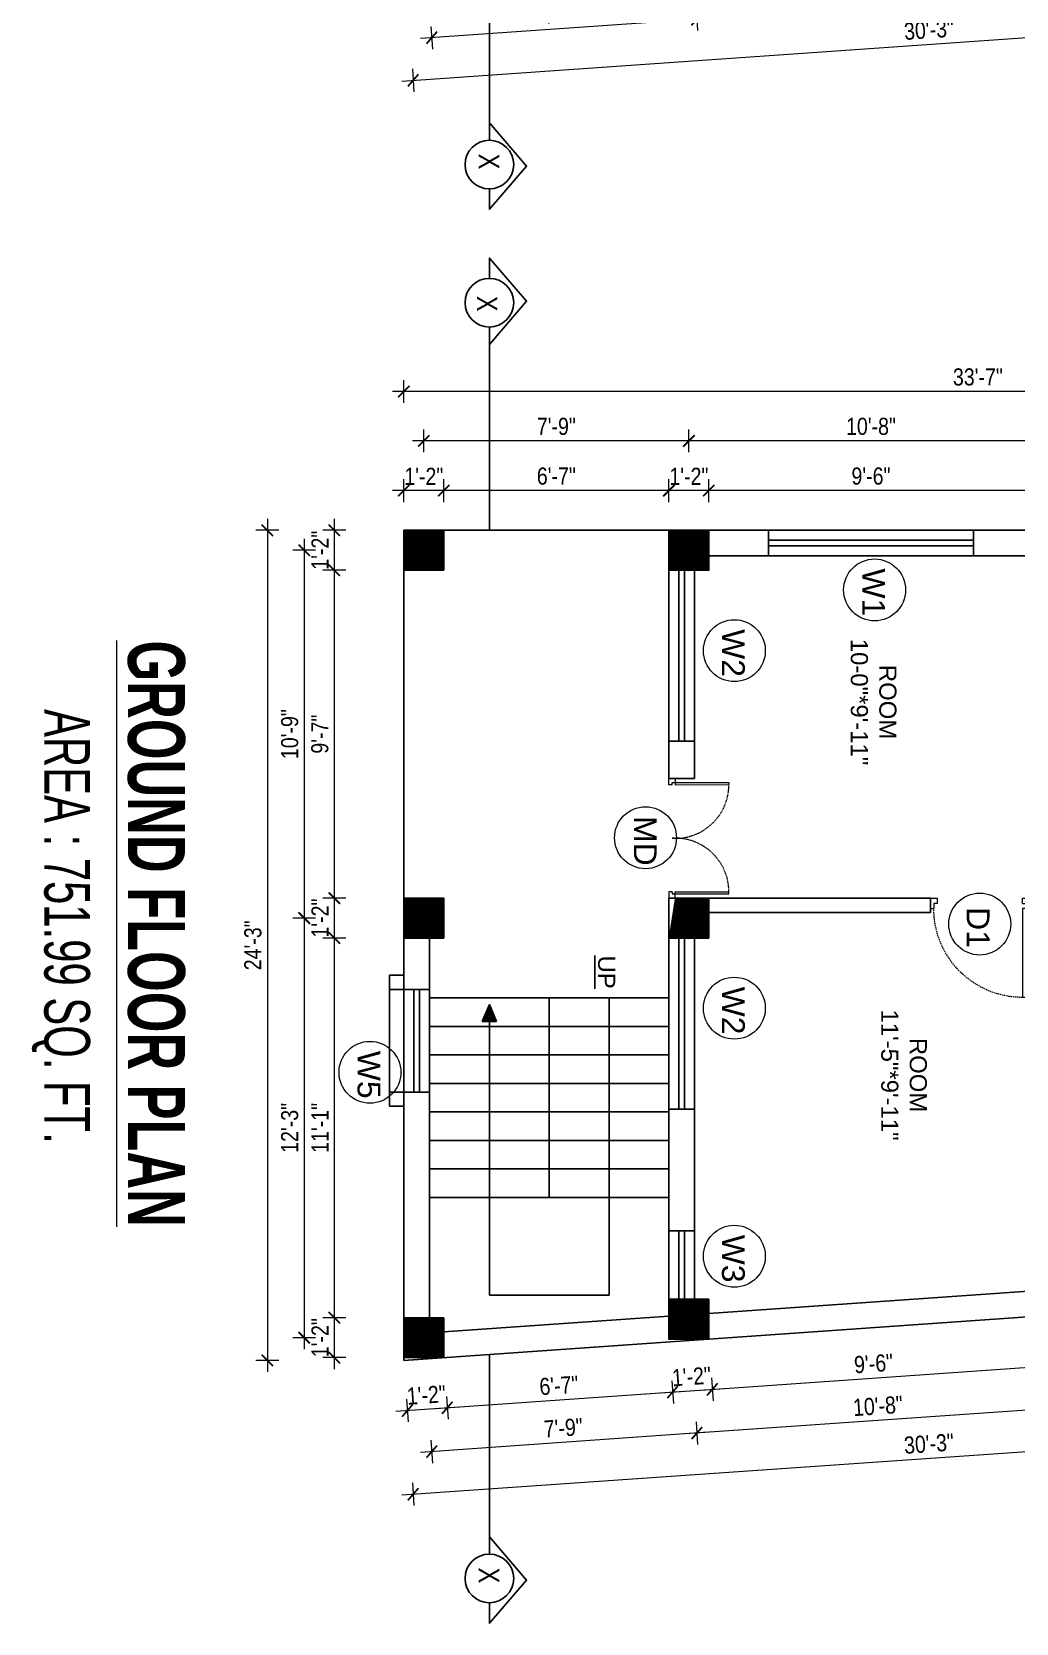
# Model space of a CAD drawing. Header units: inches. Extents: x -5096374 to -5070857, y -3259973 to -3243900.
# Drawn here: x -5080531 to -5080186, y -3258911 to -3258353 of the extents above; entities that cross this region are included whole.
import ezdxf

# ---------------------------------------------------------------- set-up
doc = ezdxf.new("R2010")
doc.units = ezdxf.units.IN
doc.header["$LTSCALE"] = 2
doc.header["$MEASUREMENT"] = 0
doc.header["$PDMODE"] = 34
doc.linetypes.add('HIDDEN', pattern=[0.375, 0.25, -0.125])
doc.layers.get('0').update_dxf_attribs({"linetype": 'CONTINUOUS'})
doc.layers.get('DEFPOINTS').update_dxf_attribs({"color": 141, "linetype": 'CONTINUOUS'})
doc.layers.add('A-Hatch', color=7, linetype='CONTINUOUS')
for name, color, linetype, lineweight in [('Annotate-Lite.w', 177, 'CONTINUOUS', 9), ('DIM 1-100', 4, 'CONTINUOUS', 13), ('Door-Window.w', 4, 'CONTINUOUS', 15), ('TEXT', 181, 'CONTINUOUS', 25), ('Text-100.w', 254, 'CONTINUOUS', 9)]:
    doc.layers.add(name, color=color, linetype=linetype, lineweight=lineweight)
doc.styles.add('ARAIL', font='ARIALN.TTF')
doc.styles.add('Arial', font='arial.ttf', dxfattribs={"width": 0.8, "height": 12})
doc.styles.add('arial.', font='arial.ttf')
doc.styles.add('gaurav', font='arial.ttf')
doc.styles.get("Standard").update_dxf_attribs({"font": 'ARIALN.TTF'})
doc.dimstyles.new('1 by 96', dxfattribs={"dimtxt": 6, "dimasz": 4, "dimexe": 4, "dimexo": 4, "dimgap": 2, "dimtad": 1, "dimdec": 0, "dimzin": 0, "dimdsep": 46, "dimlunit": 4, "dimtxsty": 'Standard', "dimblk": 'ARCHTICK', "dimcen": 0, "dimdle": 4, "dimadec": 0, "dimazin": 0, "dimtfac": 1, "dimtdec": 0, "dimtix": 1, "dimtofl": 0, "dimtmove": 1, "dimatfit": 3, "dimldrblk": 'ARCHTICK', "dimfxl": 4, "dimfxlon": 1, "dimtolj": 1, "dimtzin": 0, "dimlwd": -1, "dimlwe": -1, "dimarcsym": 0})
pattern_1 = [(315, (-1821592.40133, -8349960.53622), (0.0883883476483, 0.0883883476483), [])]

# ---------------------------------------------------------------- blocks, each defined once
blk = doc.blocks.new('FDFDRE')
at = {"ltscale": 3}
for p, q in [((165701.11, -58637.82), (165701.1, -58641.5)), ((165704.78, -58637.83), (165701.11, -58637.82)), ((165704.78, -58639.66), (165703.55, -58639.66)), ((165703.55, -58639.66), (165703.55, -58641.5)), ((165704.78, -58639.66), (165704.78, -58637.83)), ((165766.98, -58637.83), (165770.65, -58637.82)), ((165766.98, -58639.66), (165766.98, -58637.83)), ((165766.98, -58639.66), (165768.2, -58639.66)), ((165768.2, -58639.66), (165768.2, -58641.5)), ((165770.65, -58637.82), (165770.65, -58641.5)), ((165701.1, -58641.5), (165703.55, -58641.5)), ((165703.55, -58641.5), (165703.53, -58672.63)), ((165703.55, -58641.5), (165704.78, -58641.5)), ((165704.78, -58641.5), (165704.76, -58672.65)), ((165766.98, -58641.5), (165767, -58672.65)), ((165768.2, -58641.5), (165766.98, -58641.5)), ((165770.65, -58641.5), (165768.2, -58641.5)), ((165768.2, -58641.5), (165768.22, -58672.63)), ((165703.53, -58672.63), (165704.76, -58672.65)), ((165768.22, -58672.63), (165767, -58672.65))]:
    blk.add_line(p, q, dxfattribs=at)
at = {"layer": 'Door-Window.w', "color": 9, "linetype": 'HIDDEN', "lineweight": 18}
for centre, start, end in [((165704.78, -58641.5), 269.96183, 3.38353), ((165766.98, -58641.5), 176.61647, 270.03817)]:
    blk.add_arc(centre, 31.16, start, end, dxfattribs=at)
blk = doc.blocks.new('3-0')
at = {"ltscale": 3}
for p, q in [((11063.05, 10097.68), (11065.97, 10099.9)), ((11063.05, 10097.68), (11064.53, 10095.73)), ((11065.25, 10097.81), (11066.71, 10098.92)), ((11065.99, 10096.84), (11065.25, 10097.81)), ((11065.97, 10099.9), (11066.71, 10098.92)), ((11065.99, 10096.84), (11064.53, 10095.73)), ((11085.5, 10074.13), (11110.32, 10092.96)), ((11086.24, 10073.15), (11111.05, 10091.97)), ((11111.05, 10091.97), (11110.32, 10092.96)), ((11084.04, 10073.02), (11082.57, 10071.91)), ((11082.57, 10071.91), (11084.79, 10068.98)), ((11084.04, 10073.02), (11084.78, 10072.04)), ((11084.78, 10072.04), (11086.24, 10073.15)), ((11084.79, 10068.98), (11087.72, 10071.2)), ((11086.24, 10073.15), (11085.5, 10074.13)), ((11087.72, 10071.2), (11086.24, 10073.15))]:
    blk.add_line(p, q, dxfattribs=at)
at = {"layer": 'Door-Window.w', "color": 9, "linetype": 'HIDDEN', "lineweight": 18}
blk.add_arc((11085.5, 10074.13), 31.16, 37.1906, 127.1465, dxfattribs=at)
blk = doc.blocks.new('_ArchTick')
at = {"color": 0, "linetype": 'ByBlock', "const_width": 0.15}
blk.add_lwpolyline([(-0.5, -0.5), (0.5, 0.5)], dxfattribs=at)
blk = doc.blocks.new('*D764')
at = {"layer": 'DEFPOINTS', "color": 0, "ltscale": 0.5, "transparency": 16777216}
for p in [(-5080293.63, -3258513.91), (-5080293.63, -3258527.82), (-5080179.87, -3258527.82)]:
    blk.add_point(p, dxfattribs=at)
at = {"layer": 'DIM 1-100', "color": 0, "ltscale": 0.5, "transparency": 16777216}
for p, q in [((-5080293.63, -3258517.91), (-5080293.63, -3258509.91)), ((-5080179.87, -3258517.91), (-5080179.87, -3258509.91)), ((-5080175.87, -3258513.91), (-5080297.63, -3258513.91))]:
    blk.add_line(p, q, dxfattribs=at)
at = {"layer": 'DIM 1-100', "color": 0, "ltscale": 0.5, "transparency": 16777216, "xscale": 4, "yscale": 4, "zscale": 4, "rotation": 180}
blk.add_blockref('_ArchTick', (-5080293.63, -3258513.91), dxfattribs=at)
at = {"layer": 'DIM 1-100', "color": 0, "ltscale": 0.5, "transparency": 16777216, "xscale": 4, "yscale": 4, "zscale": 4}
blk.add_blockref('_ArchTick', (-5080179.87, -3258513.91), dxfattribs=at)
at = {"layer": 'DIM 1-100', "color": 0, "ltscale": 0.5, "transparency": 16777216, "insert": (-5080236.75, -3258508.85), "char_height": 6, "attachment_point": 5}
blk.add_mtext('\\A1;9\'-6"', dxfattribs=at)
blk = doc.blocks.new('*D765')
at = {"layer": 'DEFPOINTS', "color": 0, "ltscale": 0.5, "transparency": 16777216}
for p in [(-5080307.63, -3258513.91), (-5080307.63, -3258527.82), (-5080293.63, -3258527.82)]:
    blk.add_point(p, dxfattribs=at)
at = {"layer": 'DIM 1-100', "color": 0, "ltscale": 0.5, "transparency": 16777216}
for p, q in [((-5080307.63, -3258517.91), (-5080307.63, -3258509.91)), ((-5080293.63, -3258517.91), (-5080293.63, -3258509.91)), ((-5080289.63, -3258513.91), (-5080311.63, -3258513.91))]:
    blk.add_line(p, q, dxfattribs=at)
at = {"layer": 'DIM 1-100', "color": 0, "ltscale": 0.5, "transparency": 16777216, "xscale": 4, "yscale": 4, "zscale": 4, "rotation": 180}
blk.add_blockref('_ArchTick', (-5080307.63, -3258513.91), dxfattribs=at)
at = {"layer": 'DIM 1-100', "color": 0, "ltscale": 0.5, "transparency": 16777216, "xscale": 4, "yscale": 4, "zscale": 4}
blk.add_blockref('_ArchTick', (-5080293.63, -3258513.91), dxfattribs=at)
at = {"layer": 'DIM 1-100', "color": 0, "ltscale": 0.5, "transparency": 16777216, "insert": (-5080300.63, -3258508.9), "char_height": 6, "attachment_point": 5}
blk.add_mtext('\\A1;1\'-2"', dxfattribs=at)
blk = doc.blocks.new('*D766')
at = {"layer": 'DEFPOINTS', "color": 0, "ltscale": 0.5, "transparency": 16777216}
for p in [(-5080386.63, -3258513.91), (-5080386.63, -3258527.82), (-5080307.63, -3258527.82)]:
    blk.add_point(p, dxfattribs=at)
at = {"layer": 'DIM 1-100', "color": 0, "ltscale": 0.5, "transparency": 16777216}
for p, q in [((-5080386.63, -3258517.91), (-5080386.63, -3258509.91)), ((-5080307.63, -3258517.91), (-5080307.63, -3258509.91)), ((-5080303.63, -3258513.91), (-5080390.63, -3258513.91))]:
    blk.add_line(p, q, dxfattribs=at)
at = {"layer": 'DIM 1-100', "color": 0, "ltscale": 0.5, "transparency": 16777216, "xscale": 4, "yscale": 4, "zscale": 4, "rotation": 180}
blk.add_blockref('_ArchTick', (-5080386.63, -3258513.91), dxfattribs=at)
at = {"layer": 'DIM 1-100', "color": 0, "ltscale": 0.5, "transparency": 16777216, "xscale": 4, "yscale": 4, "zscale": 4}
blk.add_blockref('_ArchTick', (-5080307.63, -3258513.91), dxfattribs=at)
at = {"layer": 'DIM 1-100', "color": 0, "ltscale": 0.5, "transparency": 16777216, "insert": (-5080347.13, -3258508.85), "char_height": 6, "attachment_point": 5}
blk.add_mtext('\\A1;6\'-7"', dxfattribs=at)
blk = doc.blocks.new('*D767')
at = {"layer": 'DEFPOINTS', "color": 0, "ltscale": 0.5, "transparency": 16777216}
for p in [(-5080400.63, -3258513.91), (-5080400.63, -3258527.82), (-5080386.63, -3258527.82)]:
    blk.add_point(p, dxfattribs=at)
at = {"layer": 'DIM 1-100', "color": 0, "ltscale": 0.5, "transparency": 16777216}
for p, q in [((-5080400.63, -3258517.91), (-5080400.63, -3258509.91)), ((-5080386.63, -3258517.91), (-5080386.63, -3258509.91)), ((-5080382.63, -3258513.91), (-5080404.63, -3258513.91))]:
    blk.add_line(p, q, dxfattribs=at)
at = {"layer": 'DIM 1-100', "color": 0, "ltscale": 0.5, "transparency": 16777216, "xscale": 4, "yscale": 4, "zscale": 4, "rotation": 180}
blk.add_blockref('_ArchTick', (-5080400.63, -3258513.91), dxfattribs=at)
at = {"layer": 'DIM 1-100', "color": 0, "ltscale": 0.5, "transparency": 16777216, "xscale": 4, "yscale": 4, "zscale": 4}
blk.add_blockref('_ArchTick', (-5080386.63, -3258513.91), dxfattribs=at)
at = {"layer": 'DIM 1-100', "color": 0, "ltscale": 0.5, "transparency": 16777216, "insert": (-5080393.63, -3258508.9), "char_height": 6, "attachment_point": 5}
blk.add_mtext('\\A1;1\'-2"', dxfattribs=at)
blk = doc.blocks.new('*D769')
at = {"layer": 'DEFPOINTS', "color": 0, "ltscale": 0.5, "transparency": 16777216}
for p in [(-5080300.63, -3258496.49), (-5080300.63, -3258534.82), (-5080172.87, -3258534.82)]:
    blk.add_point(p, dxfattribs=at)
at = {"layer": 'DIM 1-100', "color": 0, "ltscale": 0.5, "transparency": 16777216}
for p, q in [((-5080300.63, -3258500.49), (-5080300.63, -3258492.49)), ((-5080172.87, -3258500.49), (-5080172.87, -3258492.49)), ((-5080168.87, -3258496.49), (-5080304.63, -3258496.49))]:
    blk.add_line(p, q, dxfattribs=at)
at = {"layer": 'DIM 1-100', "color": 0, "ltscale": 0.5, "transparency": 16777216, "xscale": 4, "yscale": 4, "zscale": 4, "rotation": 180}
blk.add_blockref('_ArchTick', (-5080300.63, -3258496.49), dxfattribs=at)
at = {"layer": 'DIM 1-100', "color": 0, "ltscale": 0.5, "transparency": 16777216, "xscale": 4, "yscale": 4, "zscale": 4}
blk.add_blockref('_ArchTick', (-5080172.87, -3258496.49), dxfattribs=at)
at = {"layer": 'DIM 1-100', "color": 0, "ltscale": 0.5, "transparency": 16777216, "insert": (-5080236.75, -3258491.42), "char_height": 6, "attachment_point": 5}
blk.add_mtext('\\A1;10\'-8"', dxfattribs=at)
blk = doc.blocks.new('*D770')
at = {"layer": 'DEFPOINTS', "color": 0, "ltscale": 0.5, "transparency": 16777216}
for p in [(-5080393.63, -3258496.49), (-5080393.63, -3258534.82), (-5080300.63, -3258534.82)]:
    blk.add_point(p, dxfattribs=at)
at = {"layer": 'DIM 1-100', "color": 0, "ltscale": 0.5, "transparency": 16777216}
for p, q in [((-5080393.63, -3258500.49), (-5080393.63, -3258492.49)), ((-5080300.63, -3258500.49), (-5080300.63, -3258492.49)), ((-5080296.63, -3258496.49), (-5080397.63, -3258496.49))]:
    blk.add_line(p, q, dxfattribs=at)
at = {"layer": 'DIM 1-100', "color": 0, "ltscale": 0.5, "transparency": 16777216, "xscale": 4, "yscale": 4, "zscale": 4, "rotation": 180}
blk.add_blockref('_ArchTick', (-5080393.63, -3258496.49), dxfattribs=at)
at = {"layer": 'DIM 1-100', "color": 0, "ltscale": 0.5, "transparency": 16777216, "xscale": 4, "yscale": 4, "zscale": 4}
blk.add_blockref('_ArchTick', (-5080300.63, -3258496.49), dxfattribs=at)
at = {"layer": 'DIM 1-100', "color": 0, "ltscale": 0.5, "transparency": 16777216, "insert": (-5080347.13, -3258491.42), "char_height": 6, "attachment_point": 5}
blk.add_mtext('\\A1;7\'-9"', dxfattribs=at)
blk = doc.blocks.new('*D771')
at = {"layer": 'DEFPOINTS', "color": 0, "ltscale": 0.5, "transparency": 16777216}
for p in [(-5080400.63, -3258479.15), (-5080400.63, -3258527.82), (-5079997.87, -3258527.82)]:
    blk.add_point(p, dxfattribs=at)
at = {"layer": 'DIM 1-100', "color": 0, "ltscale": 0.5, "transparency": 16777216}
for p, q in [((-5080400.63, -3258483.15), (-5080400.63, -3258475.15)), ((-5079997.87, -3258483.15), (-5079997.87, -3258475.15)), ((-5079993.87, -3258479.15), (-5080404.63, -3258479.15))]:
    blk.add_line(p, q, dxfattribs=at)
at = {"layer": 'DIM 1-100', "color": 0, "ltscale": 0.5, "transparency": 16777216, "xscale": 4, "yscale": 4, "zscale": 4, "rotation": 180}
blk.add_blockref('_ArchTick', (-5080400.63, -3258479.15), dxfattribs=at)
at = {"layer": 'DIM 1-100', "color": 0, "ltscale": 0.5, "transparency": 16777216, "xscale": 4, "yscale": 4, "zscale": 4}
blk.add_blockref('_ArchTick', (-5079997.87, -3258479.15), dxfattribs=at)
at = {"layer": 'DIM 1-100', "color": 0, "ltscale": 0.5, "transparency": 16777216, "insert": (-5080199.25, -3258474.09), "char_height": 6, "attachment_point": 5}
blk.add_mtext('\\A1;33\'-7"', dxfattribs=at)
blk = doc.blocks.new('*D776')
at = {"layer": 'DEFPOINTS', "color": 0, "ltscale": 0.5, "transparency": 16777216}
for p in [(-5080400.63, -3258527.82), (-5080425.03, -3258541.82), (-5080400.63, -3258541.82)]:
    blk.add_point(p, dxfattribs=at)
at = {"layer": 'DIM 1-100', "color": 0, "ltscale": 0.5, "transparency": 16777216}
for p, q in [((-5080421.03, -3258527.82), (-5080429.03, -3258527.82)), ((-5080425.03, -3258523.82), (-5080425.03, -3258545.82)), ((-5080421.03, -3258541.82), (-5080429.03, -3258541.82))]:
    blk.add_line(p, q, dxfattribs=at)
at = {"layer": 'DIM 1-100', "color": 0, "ltscale": 0.5, "transparency": 16777216, "xscale": 4, "yscale": 4, "zscale": 4}
for p, rotation in [((-5080425.03, -3258527.82), 90), ((-5080425.03, -3258541.82), 270)]:
    blk.add_blockref('_ArchTick', p, dxfattribs=dict(at, rotation=rotation))
at = {"layer": 'DIM 1-100', "color": 0, "ltscale": 0.5, "transparency": 16777216, "insert": (-5080430.04, -3258534.82), "char_height": 6, "attachment_point": 5, "rotation": 90}
blk.add_mtext('\\A1;1\'-2"', dxfattribs=at)
blk = doc.blocks.new('*D777')
at = {"layer": 'DEFPOINTS', "color": 0, "ltscale": 0.5, "transparency": 16777216}
for p in [(-5080400.63, -3258541.82), (-5080425.03, -3258656.82), (-5080400.63, -3258656.82)]:
    blk.add_point(p, dxfattribs=at)
at = {"layer": 'DIM 1-100', "color": 0, "ltscale": 0.5, "transparency": 16777216}
for p, q in [((-5080425.03, -3258537.82), (-5080425.03, -3258660.82)), ((-5080421.03, -3258541.82), (-5080429.03, -3258541.82)), ((-5080421.03, -3258656.82), (-5080429.03, -3258656.82))]:
    blk.add_line(p, q, dxfattribs=at)
at = {"layer": 'DIM 1-100', "color": 0, "ltscale": 0.5, "transparency": 16777216, "xscale": 4, "yscale": 4, "zscale": 4}
for p, rotation in [((-5080425.03, -3258541.82), 90), ((-5080425.03, -3258656.82), 270)]:
    blk.add_blockref('_ArchTick', p, dxfattribs=dict(at, rotation=rotation))
at = {"layer": 'DIM 1-100', "color": 0, "ltscale": 0.5, "transparency": 16777216, "insert": (-5080430.09, -3258599.32), "char_height": 6, "attachment_point": 5, "rotation": 90}
blk.add_mtext('\\A1;9\'-7"', dxfattribs=at)
blk = doc.blocks.new('*D778')
at = {"layer": 'DEFPOINTS', "color": 0, "ltscale": 0.5, "transparency": 16777216}
for p in [(-5080400.63, -3258656.82), (-5080425.03, -3258670.82), (-5080400.63, -3258670.82)]:
    blk.add_point(p, dxfattribs=at)
at = {"layer": 'DIM 1-100', "color": 0, "ltscale": 0.5, "transparency": 16777216}
for p, q in [((-5080425.03, -3258652.82), (-5080425.03, -3258674.82)), ((-5080421.03, -3258656.82), (-5080429.03, -3258656.82)), ((-5080421.03, -3258670.82), (-5080429.03, -3258670.82))]:
    blk.add_line(p, q, dxfattribs=at)
at = {"layer": 'DIM 1-100', "color": 0, "ltscale": 0.5, "transparency": 16777216, "xscale": 4, "yscale": 4, "zscale": 4}
for p, rotation in [((-5080425.03, -3258656.82), 90), ((-5080425.03, -3258670.82), 270)]:
    blk.add_blockref('_ArchTick', p, dxfattribs=dict(at, rotation=rotation))
at = {"layer": 'DIM 1-100', "color": 0, "ltscale": 0.5, "transparency": 16777216, "insert": (-5080430.04, -3258663.82), "char_height": 6, "attachment_point": 5, "rotation": 90}
blk.add_mtext('\\A1;1\'-2"', dxfattribs=at)
blk = doc.blocks.new('*D779')
at = {"layer": 'DEFPOINTS', "color": 0, "ltscale": 0.5, "transparency": 16777216}
for p in [(-5080400.63, -3258670.82), (-5080425.03, -3258803.97), (-5080400.63, -3258803.97)]:
    blk.add_point(p, dxfattribs=at)
at = {"layer": 'DIM 1-100', "color": 0, "ltscale": 0.5, "transparency": 16777216}
for p, q in [((-5080425.03, -3258666.82), (-5080425.03, -3258807.97)), ((-5080421.03, -3258670.82), (-5080429.03, -3258670.82)), ((-5080421.03, -3258803.97), (-5080429.03, -3258803.97))]:
    blk.add_line(p, q, dxfattribs=at)
at = {"layer": 'DIM 1-100', "color": 0, "ltscale": 0.5, "transparency": 16777216, "xscale": 4, "yscale": 4, "zscale": 4}
for p, rotation in [((-5080425.03, -3258670.82), 90), ((-5080425.03, -3258803.97), 270)]:
    blk.add_blockref('_ArchTick', p, dxfattribs=dict(at, rotation=rotation))
at = {"layer": 'DIM 1-100', "color": 0, "ltscale": 0.5, "transparency": 16777216, "insert": (-5080430.04, -3258737.4), "char_height": 6, "attachment_point": 5, "rotation": 90}
blk.add_mtext('\\A1;11\'-1"', dxfattribs=at)
blk = doc.blocks.new('*D780')
at = {"layer": 'DEFPOINTS', "color": 0, "ltscale": 0.5, "transparency": 16777216}
for p in [(-5080400.63, -3258803.97), (-5080425.03, -3258817.97), (-5080400.63, -3258817.97)]:
    blk.add_point(p, dxfattribs=at)
at = {"layer": 'DIM 1-100', "color": 0, "ltscale": 0.5, "transparency": 16777216}
for p, q in [((-5080425.03, -3258799.97), (-5080425.03, -3258821.97)), ((-5080421.03, -3258803.97), (-5080429.03, -3258803.97)), ((-5080421.03, -3258817.97), (-5080429.03, -3258817.97))]:
    blk.add_line(p, q, dxfattribs=at)
at = {"layer": 'DIM 1-100', "color": 0, "ltscale": 0.5, "transparency": 16777216, "xscale": 4, "yscale": 4, "zscale": 4}
for p, rotation in [((-5080425.03, -3258803.97), 90), ((-5080425.03, -3258817.97), 270)]:
    blk.add_blockref('_ArchTick', p, dxfattribs=dict(at, rotation=rotation))
at = {"layer": 'DIM 1-100', "color": 0, "ltscale": 0.5, "transparency": 16777216, "insert": (-5080430.04, -3258810.97), "char_height": 6, "attachment_point": 5, "rotation": 90}
blk.add_mtext('\\A1;1\'-2"', dxfattribs=at)
blk = doc.blocks.new('*D781')
at = {"layer": 'DEFPOINTS', "color": 0, "ltscale": 0.5, "transparency": 16777216}
for p in [(-5080393.63, -3258534.82), (-5080435.59, -3258663.82), (-5080393.63, -3258663.82)]:
    blk.add_point(p, dxfattribs=at)
at = {"layer": 'DIM 1-100', "color": 0, "ltscale": 0.5, "transparency": 16777216}
for p, q in [((-5080435.59, -3258530.82), (-5080435.59, -3258667.82)), ((-5080431.59, -3258534.82), (-5080439.59, -3258534.82)), ((-5080431.59, -3258663.82), (-5080439.59, -3258663.82))]:
    blk.add_line(p, q, dxfattribs=at)
at = {"layer": 'DIM 1-100', "color": 0, "ltscale": 0.5, "transparency": 16777216, "xscale": 4, "yscale": 4, "zscale": 4}
for p, rotation in [((-5080435.59, -3258534.82), 90), ((-5080435.59, -3258663.82), 270)]:
    blk.add_blockref('_ArchTick', p, dxfattribs=dict(at, rotation=rotation))
at = {"layer": 'DIM 1-100', "color": 0, "ltscale": 0.5, "transparency": 16777216, "insert": (-5080440.66, -3258599.32), "char_height": 6, "attachment_point": 5, "rotation": 90}
blk.add_mtext('\\A1;10\'-9"', dxfattribs=at)
blk = doc.blocks.new('*D782')
at = {"layer": 'DEFPOINTS', "color": 0, "ltscale": 0.5, "transparency": 16777216}
for p in [(-5080393.63, -3258663.82), (-5080435.59, -3258810.97), (-5080393.63, -3258810.97)]:
    blk.add_point(p, dxfattribs=at)
at = {"layer": 'DIM 1-100', "color": 0, "ltscale": 0.5, "transparency": 16777216}
for p, q in [((-5080435.59, -3258659.82), (-5080435.59, -3258814.97)), ((-5080431.59, -3258663.82), (-5080439.59, -3258663.82)), ((-5080431.59, -3258810.97), (-5080439.59, -3258810.97))]:
    blk.add_line(p, q, dxfattribs=at)
at = {"layer": 'DIM 1-100', "color": 0, "ltscale": 0.5, "transparency": 16777216, "xscale": 4, "yscale": 4, "zscale": 4}
for p, rotation in [((-5080435.59, -3258663.82), 90), ((-5080435.59, -3258810.97), 270)]:
    blk.add_blockref('_ArchTick', p, dxfattribs=dict(at, rotation=rotation))
at = {"layer": 'DIM 1-100', "color": 0, "ltscale": 0.5, "transparency": 16777216, "insert": (-5080440.66, -3258737.4), "char_height": 6, "attachment_point": 5, "rotation": 90}
blk.add_mtext('\\A1;12\'-3"', dxfattribs=at)
blk = doc.blocks.new('*D783')
at = {"layer": 'DEFPOINTS', "color": 0, "ltscale": 0.5, "transparency": 16777216}
for p in [(-5080400.63, -3258527.82), (-5080448.51, -3258818.94), (-5080400.63, -3258818.94)]:
    blk.add_point(p, dxfattribs=at)
at = {"layer": 'DIM 1-100', "color": 0, "ltscale": 0.5, "transparency": 16777216}
for p, q in [((-5080444.51, -3258527.82), (-5080452.51, -3258527.82)), ((-5080448.51, -3258523.82), (-5080448.51, -3258822.94)), ((-5080444.51, -3258818.94), (-5080452.51, -3258818.94))]:
    blk.add_line(p, q, dxfattribs=at)
at = {"layer": 'DIM 1-100', "color": 0, "ltscale": 0.5, "transparency": 16777216, "xscale": 4, "yscale": 4, "zscale": 4}
for p, rotation in [((-5080448.51, -3258527.82), 90), ((-5080448.51, -3258818.94), 270)]:
    blk.add_blockref('_ArchTick', p, dxfattribs=dict(at, rotation=rotation))
at = {"layer": 'DIM 1-100', "color": 0, "ltscale": 0.5, "transparency": 16777216, "insert": (-5080453.58, -3258673.38), "char_height": 6, "attachment_point": 5, "rotation": 90}
blk.add_mtext('\\A1;24\'-3"', dxfattribs=at)
blk = doc.blocks.new('*D784')
at = {"layer": 'DEFPOINTS', "color": 0, "ltscale": 0.5, "transparency": 16777216}
for p in [(-5080386.63, -3258817.97), (-5080400.63, -3258818.94), (-5080399.4, -3258836.55)]:
    blk.add_point(p, dxfattribs=at)
at = {"layer": 'DIM 1-100', "color": 0, "ltscale": 0.5, "transparency": 16777216}
for p, q in [((-5080399.68, -3258832.56), (-5080399.13, -3258840.54)), ((-5080385.68, -3258831.58), (-5080385.13, -3258839.56)), ((-5080381.41, -3258835.29), (-5080403.39, -3258836.83))]:
    blk.add_line(p, q, dxfattribs=at)
at = {"layer": 'DIM 1-100', "color": 0, "ltscale": 0.5, "transparency": 16777216, "xscale": 4, "yscale": 4, "zscale": 4}
for p, rotation in [((-5080399.4, -3258836.55), 183.9881061164926), ((-5080385.4, -3258835.57), 3.98810611649254)]:
    blk.add_blockref('_ArchTick', p, dxfattribs=dict(at, rotation=rotation))
at = {"layer": 'DIM 1-100', "color": 0, "ltscale": 0.5, "transparency": 16777216, "insert": (-5080392.75, -3258831.06), "char_height": 6, "attachment_point": 5, "rotation": 3.9881}
blk.add_mtext('\\A1;1\'-2"', dxfattribs=at)
blk = doc.blocks.new('*D785')
at = {"layer": 'DEFPOINTS', "color": 0, "ltscale": 0.5, "transparency": 16777216}
for p in [(-5080307.63, -3258811.83), (-5080386.63, -3258817.97), (-5080306.36, -3258830.06)]:
    blk.add_point(p, dxfattribs=at)
at = {"layer": 'DIM 1-100', "color": 0, "ltscale": 0.5, "transparency": 16777216}
for p, q in [((-5080306.64, -3258826.07), (-5080306.08, -3258834.05)), ((-5080389.39, -3258835.85), (-5080302.37, -3258829.78)), ((-5080385.68, -3258831.58), (-5080385.13, -3258839.56))]:
    blk.add_line(p, q, dxfattribs=at)
at = {"layer": 'DIM 1-100', "color": 0, "ltscale": 0.5, "transparency": 16777216, "xscale": 4, "yscale": 4, "zscale": 4}
for p, rotation in [((-5080306.36, -3258830.06), 3.98810609500711), ((-5080385.4, -3258835.57), 183.9881060950071)]:
    blk.add_blockref('_ArchTick', p, dxfattribs=dict(at, rotation=rotation))
at = {"layer": 'DIM 1-100', "color": 0, "ltscale": 0.5, "transparency": 16777216, "insert": (-5080346.23, -3258827.76), "char_height": 6, "attachment_point": 5, "rotation": 3.9881}
blk.add_mtext('\\A1;6\'-7"', dxfattribs=at)
blk = doc.blocks.new('*D786')
at = {"layer": 'DEFPOINTS', "color": 0, "ltscale": 0.5, "transparency": 16777216}
for p in [(-5080307.63, -3258811.83), (-5080293.63, -3258811.48), (-5080292.4, -3258829.09)]:
    blk.add_point(p, dxfattribs=at)
at = {"layer": 'DIM 1-100', "color": 0, "ltscale": 0.5, "transparency": 16777216}
for p, q in [((-5080310.35, -3258830.34), (-5080288.41, -3258828.81)), ((-5080306.64, -3258826.07), (-5080306.08, -3258834.05)), ((-5080292.68, -3258825.1), (-5080292.13, -3258833.08))]:
    blk.add_line(p, q, dxfattribs=at)
at = {"layer": 'DIM 1-100', "color": 0, "ltscale": 0.5, "transparency": 16777216, "xscale": 4, "yscale": 4, "zscale": 4}
for p, rotation in [((-5080306.36, -3258830.06), 183.9881060950071), ((-5080292.4, -3258829.09), 3.98810609500711)]:
    blk.add_blockref('_ArchTick', p, dxfattribs=dict(at, rotation=rotation))
at = {"layer": 'DIM 1-100', "color": 0, "ltscale": 0.5, "transparency": 16777216, "insert": (-5080299.73, -3258824.57), "char_height": 6, "attachment_point": 5, "rotation": 3.9881}
blk.add_mtext('\\A1;1\'-2"', dxfattribs=at)
blk = doc.blocks.new('*D787')
at = {"layer": 'DEFPOINTS', "color": 0, "ltscale": 0.5, "transparency": 16777216}
for p in [(-5080179.87, -3258802.58), (-5080293.63, -3258811.48), (-5080178.58, -3258821.15)]:
    blk.add_point(p, dxfattribs=at)
at = {"layer": 'DIM 1-100', "color": 0, "ltscale": 0.5, "transparency": 16777216}
for p, q in [((-5080178.86, -3258817.16), (-5080178.3, -3258825.14)), ((-5080296.39, -3258829.37), (-5080174.59, -3258820.87)), ((-5080292.68, -3258825.1), (-5080292.13, -3258833.08))]:
    blk.add_line(p, q, dxfattribs=at)
at = {"layer": 'DIM 1-100', "color": 0, "ltscale": 0.5, "transparency": 16777216, "xscale": 4, "yscale": 4, "zscale": 4}
for p, rotation in [((-5080178.58, -3258821.15), 3.98810609500711), ((-5080292.4, -3258829.09), 183.9881060950071)]:
    blk.add_blockref('_ArchTick', p, dxfattribs=dict(at, rotation=rotation))
at = {"layer": 'DIM 1-100', "color": 0, "ltscale": 0.5, "transparency": 16777216, "insert": (-5080235.84, -3258820.07), "char_height": 6, "attachment_point": 5, "rotation": 3.9881}
blk.add_mtext('\\A1;9\'-6"', dxfattribs=at)
blk = doc.blocks.new('*D794')
at = {"layer": 'DEFPOINTS', "color": 0, "ltscale": 0.5, "transparency": 16777216}
for p in [(-5080172.87, -3258795.58), (-5080300.63, -3258804.48), (-5080297.84, -3258844.44)]:
    blk.add_point(p, dxfattribs=at)
at = {"layer": 'DIM 1-100', "color": 0, "ltscale": 0.5, "transparency": 16777216}
for p, q in [((-5080170.36, -3258831.55), (-5080169.81, -3258839.53)), ((-5080166.1, -3258835.26), (-5080301.84, -3258844.72)), ((-5080298.12, -3258840.45), (-5080297.57, -3258848.43))]:
    blk.add_line(p, q, dxfattribs=at)
at = {"layer": 'DIM 1-100', "color": 0, "ltscale": 0.5, "transparency": 16777216, "xscale": 4, "yscale": 4, "zscale": 4}
for p, rotation in [((-5080170.09, -3258835.54), 3.988106095007086), ((-5080297.84, -3258844.44), 183.9881060950071)]:
    blk.add_blockref('_ArchTick', p, dxfattribs=dict(at, rotation=rotation))
at = {"layer": 'DIM 1-100', "color": 0, "ltscale": 0.5, "transparency": 16777216, "insert": (-5080234.32, -3258834.94), "char_height": 6, "attachment_point": 5, "rotation": 3.9881}
blk.add_mtext('\\A1;10\'-8"', dxfattribs=at)
blk = doc.blocks.new('*D795')
at = {"layer": 'DEFPOINTS', "color": 0, "ltscale": 0.5, "transparency": 16777216}
for p in [(-5080300.63, -3258804.48), (-5080393.63, -3258810.97), (-5080390.84, -3258850.93)]:
    blk.add_point(p, dxfattribs=at)
at = {"layer": 'DIM 1-100', "color": 0, "ltscale": 0.5, "transparency": 16777216}
for p, q in [((-5080293.85, -3258844.16), (-5080394.84, -3258851.2)), ((-5080298.12, -3258840.45), (-5080297.57, -3258848.43)), ((-5080391.12, -3258846.94), (-5080390.57, -3258854.92))]:
    blk.add_line(p, q, dxfattribs=at)
at = {"layer": 'DIM 1-100', "color": 0, "ltscale": 0.5, "transparency": 16777216, "xscale": 4, "yscale": 4, "zscale": 4}
for p, rotation in [((-5080297.84, -3258844.44), 3.988106095007086), ((-5080390.84, -3258850.93), 183.9881060950071)]:
    blk.add_blockref('_ArchTick', p, dxfattribs=dict(at, rotation=rotation))
at = {"layer": 'DIM 1-100', "color": 0, "ltscale": 0.5, "transparency": 16777216, "insert": (-5080344.7, -3258842.63), "char_height": 6, "attachment_point": 5, "rotation": 3.9881}
blk.add_mtext('\\A1;7\'-9"', dxfattribs=at)
blk = doc.blocks.new('*D797')
at = {"layer": 'DEFPOINTS', "color": 0, "ltscale": 0.5, "transparency": 16777216}
for p in [(-5080038.03, -3258793.66), (-5080400.63, -3258818.94), (-5080034.76, -3258840.59)]:
    blk.add_point(p, dxfattribs=at)
at = {"layer": 'DIM 1-100', "color": 0, "ltscale": 0.5, "transparency": 16777216}
for p, q in [((-5080401.35, -3258866.14), (-5080030.77, -3258840.31)), ((-5080035.04, -3258836.6), (-5080034.48, -3258844.58)), ((-5080397.64, -3258861.87), (-5080397.08, -3258869.86))]:
    blk.add_line(p, q, dxfattribs=at)
at = {"layer": 'DIM 1-100', "color": 0, "ltscale": 0.5, "transparency": 16777216, "xscale": 4, "yscale": 4, "zscale": 4}
for p, rotation in [((-5080034.76, -3258840.59), 3.988106114262087), ((-5080397.36, -3258865.87), 183.9881061142621)]:
    blk.add_blockref('_ArchTick', p, dxfattribs=dict(at, rotation=rotation))
at = {"layer": 'DIM 1-100', "color": 0, "ltscale": 0.5, "transparency": 16777216, "insert": (-5080216.41, -3258848.17), "char_height": 6, "attachment_point": 5, "rotation": 3.9881}
blk.add_mtext('\\A1;30\'-3"', dxfattribs=at)
blk = doc.blocks.new('*D838')
at = {"layer": 'DEFPOINTS', "color": 0, "ltscale": 0.5, "transparency": 16777216}
for p in [(-5080300.63, -3258308.65), (-5080393.63, -3258315.13), (-5080390.84, -3258355.09)]:
    blk.add_point(p, dxfattribs=at)
at = {"layer": 'DIM 1-100', "color": 0, "ltscale": 0.5, "transparency": 16777216}
for p, q in [((-5080293.85, -3258348.33), (-5080394.84, -3258355.37)), ((-5080298.12, -3258344.62), (-5080297.57, -3258352.6)), ((-5080391.12, -3258351.1), (-5080390.57, -3258359.08))]:
    blk.add_line(p, q, dxfattribs=at)
at = {"layer": 'DIM 1-100', "color": 0, "ltscale": 0.5, "transparency": 16777216, "xscale": 4, "yscale": 4, "zscale": 4}
for p, rotation in [((-5080297.84, -3258348.61), 3.988106095007086), ((-5080390.84, -3258355.09), 183.9881060950071)]:
    blk.add_blockref('_ArchTick', p, dxfattribs=dict(at, rotation=rotation))
at = {"layer": 'DIM 1-100', "color": 0, "ltscale": 0.5, "transparency": 16777216, "insert": (-5080344.7, -3258346.8), "char_height": 6, "attachment_point": 5, "rotation": 3.9881}
blk.add_mtext('\\A1;7\'-9"', dxfattribs=at)
blk = doc.blocks.new('*D840')
at = {"layer": 'DEFPOINTS', "color": 0, "ltscale": 0.5, "transparency": 16777216}
for p in [(-5080038.03, -3258297.83), (-5080400.63, -3258323.11), (-5080034.76, -3258344.75)]:
    blk.add_point(p, dxfattribs=at)
at = {"layer": 'DIM 1-100', "color": 0, "ltscale": 0.5, "transparency": 16777216}
for p, q in [((-5080035.04, -3258340.76), (-5080034.48, -3258348.74)), ((-5080401.35, -3258370.31), (-5080030.77, -3258344.47)), ((-5080397.64, -3258366.04), (-5080397.08, -3258374.02))]:
    blk.add_line(p, q, dxfattribs=at)
at = {"layer": 'DIM 1-100', "color": 0, "ltscale": 0.5, "transparency": 16777216, "xscale": 4, "yscale": 4, "zscale": 4}
for p, rotation in [((-5080034.76, -3258344.75), 3.988106114241667), ((-5080397.36, -3258370.03), 183.9881061142416)]:
    blk.add_blockref('_ArchTick', p, dxfattribs=dict(at, rotation=rotation))
at = {"layer": 'DIM 1-100', "color": 0, "ltscale": 0.5, "transparency": 16777216, "insert": (-5080216.41, -3258352.34), "char_height": 6, "attachment_point": 5, "rotation": 3.9881}
blk.add_mtext('\\A1;30\'-3"', dxfattribs=at)

msp = doc.modelspace()

# ---------------------------------------------------------------- hatches: boundary and pattern name
at = {"layer": 'A-Hatch', "ltscale": 0.5}
h = msp.add_hatch(dxfattribs=at)
h.set_pattern_fill('ANSI31', color=256, angle=-90)
h.set_pattern_definition(pattern_1)
h.paths.add_polyline_path([(-5080386.63, -3258541.82), (-5080386.63, -3258527.82), (-5080400.63, -3258527.82), (-5080400.63, -3258541.82)])
h = msp.add_hatch(dxfattribs=at)
h.set_pattern_fill('ANSI31', color=256, angle=-90)
h.set_pattern_definition(pattern_1)
h.paths.add_polyline_path([(-5080298.63, -3258541.82), (-5080293.63, -3258541.82), (-5080293.63, -3258527.82), (-5080307.63, -3258527.82), (-5080307.63, -3258541.82)])
h = msp.add_hatch(dxfattribs=at)
h.set_pattern_fill('ANSI31', color=256, angle=-90)
h.set_pattern_definition(pattern_1)
h.paths.add_polyline_path([(-5080386.63, -3258670.82), (-5080386.63, -3258656.82), (-5080400.63, -3258656.82), (-5080400.63, -3258670.82)])
h = msp.add_hatch(dxfattribs=at)
h.set_pattern_fill('ANSI31', color=256, angle=-90)
h.set_pattern_definition(pattern_1)
h.paths.add_polyline_path([(-5080293.63, -3258670.82), (-5080293.63, -3258656.82), (-5080305.41, -3258656.82), (-5080305.41, -3258656.82), (-5080307.63, -3258670.82)])
h = msp.add_hatch(dxfattribs=at)
h.set_pattern_fill('ANSI31', color=256, angle=-90)
h.set_pattern_definition(pattern_1)
h.paths.add_polyline_path([(-5080370.63, -3258694.16), (-5080373.14, -3258700.08), (-5080368.12, -3258700.08)])
h = msp.add_hatch(dxfattribs=at)
h.set_pattern_fill('ANSI31', color=256, angle=-90)
h.set_pattern_definition(pattern_1)
h.paths.add_polyline_path([(-5080293.63, -3258811.48), (-5080293.63, -3258797.48), (-5080307.63, -3258797.48), (-5080307.63, -3258811.48)])
h = msp.add_hatch(dxfattribs=at)
h.set_pattern_fill('ANSI31', color=256, angle=-90)
h.set_pattern_definition(pattern_1)
h.paths.add_polyline_path([(-5080386.63, -3258817.97), (-5080386.63, -3258803.97), (-5080400.63, -3258803.97), (-5080400.63, -3258817.97)])

# ---------------------------------------------------------------- linework, layer by layer
at = {"ltscale": 0.5}
for p, q in [((-5080165.87, -3258527.82), (-5080400.63, -3258527.82)), ((-5080400.63, -3258527.82), (-5080400.63, -3258818.94)), ((-5080272.75, -3258536.82), (-5080272.75, -3258527.82)), ((-5080200.75, -3258536.82), (-5080200.75, -3258527.82)), ((-5080272.75, -3258531.32), (-5080200.75, -3258531.32)), ((-5080272.75, -3258533.32), (-5080200.75, -3258533.32)), ((-5080179.87, -3258536.82), (-5080293.63, -3258536.82)), ((-5080307.63, -3258541.82), (-5080307.63, -3258614.82)), ((-5080298.63, -3258541.82), (-5080307.63, -3258541.82)), ((-5080304.13, -3258541.82), (-5080304.13, -3258601.82)), ((-5080302.13, -3258541.82), (-5080302.13, -3258601.82)), ((-5080298.63, -3258541.82), (-5080298.63, -3258614.82)), ((-5080298.63, -3258601.82), (-5080307.63, -3258601.82)), ((-5080298.63, -3258614.82), (-5080307.63, -3258614.82)), ((-5080215.87, -3258656.82), (-5080293.63, -3258656.82)), ((-5080215.87, -3258661.82), (-5080215.87, -3258656.82)), ((-5080215.87, -3258661.82), (-5080293.63, -3258661.82)), ((-5080391.63, -3258803.97), (-5080391.63, -3258670.82)), ((-5080391.63, -3258670.82), (-5080391.63, -3258688.82)), ((-5080307.63, -3258797.83), (-5080307.63, -3258670.82)), ((-5080304.13, -3258730.82), (-5080304.13, -3258670.82)), ((-5080302.13, -3258730.82), (-5080302.13, -3258670.82)), ((-5080298.63, -3258797.48), (-5080298.63, -3258670.82)), ((-5080405.63, -3258688.82), (-5080405.63, -3258683.82)), ((-5080405.63, -3258683.82), (-5080400.63, -3258683.82)), ((-5080400.63, -3258688.82), (-5080405.63, -3258688.82)), ((-5080405.63, -3258688.82), (-5080405.63, -3258724.82)), ((-5080400.63, -3258688.82), (-5080400.63, -3258724.82)), ((-5080400.63, -3258688.82), (-5080400.63, -3258724.82)), ((-5080400.63, -3258688.82), (-5080400.63, -3258724.82)), ((-5080391.63, -3258688.82), (-5080400.63, -3258688.82)), ((-5080397.13, -3258688.82), (-5080397.13, -3258724.82)), ((-5080395.13, -3258688.82), (-5080395.13, -3258724.82)), ((-5080349.63, -3258691.79), (-5080391.63, -3258691.79)), ((-5080370.63, -3258694.16), (-5080373.14, -3258700.08)), ((-5080370.63, -3258694.16), (-5080368.12, -3258700.08)), ((-5080349.63, -3258761.79), (-5080349.63, -3258691.79)), ((-5080307.63, -3258691.79), (-5080349.63, -3258691.79)), ((-5080328.63, -3258691.79), (-5080328.63, -3258796.07)), ((-5080368.12, -3258700.08), (-5080373.14, -3258700.08)), ((-5080370.63, -3258796.07), (-5080370.63, -3258700.08)), ((-5080349.63, -3258701.79), (-5080391.63, -3258701.79)), ((-5080307.63, -3258701.79), (-5080349.63, -3258701.79)), ((-5080349.63, -3258711.79), (-5080391.63, -3258711.79)), ((-5080307.63, -3258711.79), (-5080349.63, -3258711.79)), ((-5080349.63, -3258721.79), (-5080391.63, -3258721.79)), ((-5080307.63, -3258721.79), (-5080349.63, -3258721.79)), ((-5080405.63, -3258729.82), (-5080405.63, -3258724.82)), ((-5080405.63, -3258724.82), (-5080391.63, -3258724.82)), ((-5080400.63, -3258729.82), (-5080405.63, -3258729.82)), ((-5080349.63, -3258731.79), (-5080391.63, -3258731.79)), ((-5080307.63, -3258731.79), (-5080349.63, -3258731.79)), ((-5080307.63, -3258730.82), (-5080298.63, -3258730.82)), ((-5080349.63, -3258741.79), (-5080391.63, -3258741.79)), ((-5080307.63, -3258741.79), (-5080349.63, -3258741.79)), ((-5080349.63, -3258751.79), (-5080391.63, -3258751.79)), ((-5080307.63, -3258751.79), (-5080349.63, -3258751.79)), ((-5080349.63, -3258761.79), (-5080391.63, -3258761.79)), ((-5080307.63, -3258761.79), (-5080349.63, -3258761.79)), ((-5080307.63, -3258797.48), (-5080307.63, -3258773.48)), ((-5080307.63, -3258773.48), (-5080298.63, -3258773.48)), ((-5080304.13, -3258773.48), (-5080304.13, -3258797.48)), ((-5080302.13, -3258773.48), (-5080302.13, -3258797.48)), ((-5080400.63, -3258818.94), (-5080038.03, -3258793.66)), ((-5080293.63, -3258802.46), (-5080179.87, -3258794.53)), ((-5080328.63, -3258796.07), (-5080370.63, -3258796.07)), ((-5080386.63, -3258808.95), (-5080307.63, -3258803.44)), ((-5080386.63, -3258817.97), (-5080400.63, -3258818.94))]:
    msp.add_line(p, q, dxfattribs=at)
for points in [[(-5080386.63, -3258541.82), (-5080386.63, -3258527.82), (-5080400.63, -3258527.82), (-5080400.63, -3258541.82)], [(-5080293.63, -3258527.82), (-5080293.63, -3258541.82), (-5080307.63, -3258541.82), (-5080307.63, -3258527.82)], [(-5080386.63, -3258670.82), (-5080386.63, -3258656.82), (-5080400.63, -3258656.82), (-5080400.63, -3258670.82)], [(-5080293.63, -3258670.82), (-5080293.63, -3258656.82), (-5080307.63, -3258656.82), (-5080307.63, -3258670.82)], [(-5080293.63, -3258797.48), (-5080293.63, -3258811.48), (-5080307.63, -3258811.48), (-5080307.63, -3258797.48)], [(-5080386.63, -3258803.97), (-5080386.63, -3258817.97), (-5080400.63, -3258817.97), (-5080400.63, -3258803.97)]]:
    msp.add_lwpolyline(points, close=True, dxfattribs=at)
at = {"layer": 'Annotate-Lite.w', "ltscale": 0.005}
for centre in [(-5080235.48, -3258548.75), (-5080284.68, -3258570.04), (-5080315.84, -3258635.65), (-5080198.59, -3258665.92), (-5080284.68, -3258695.42), (-5080412.52, -3258717.91), (-5080284.68, -3258782.41)]:
    msp.add_circle(centre, 10.86, dxfattribs=at)
at = {"layer": 'TEXT'}
for points in [[(-5080370.63, -3258321.02), (-5080370.63, -3258391.05)], [(-5080370.63, -3258408.11), (-5080370.63, -3258415.25), (-5080357.55, -3258400.11), (-5080370.63, -3258384.97)], [(-5080370.63, -3258439.49), (-5080370.63, -3258432.35), (-5080357.55, -3258447.49), (-5080370.63, -3258462.63)], [(-5080370.63, -3258527.82), (-5080370.63, -3258456.56)], [(-5080370.63, -3258816.85), (-5080370.63, -3258886.88)], [(-5080370.63, -3258903.95), (-5080370.63, -3258911.09), (-5080357.55, -3258895.95), (-5080370.63, -3258880.81)]]:
    msp.add_lwpolyline(points, dxfattribs=at)
for centre in [(-5080370.63, -3258399.58), (-5080370.63, -3258448.02), (-5080370.63, -3258895.41)]:
    msp.add_circle(centre, 8.53, dxfattribs=at)

# ---------------------------------------------------------------- block references
at = {"layer": 'Door-Window.w', "ltscale": 0.005, "xscale": 0.6039383709985556, "yscale": 0.6039383709985556, "zscale": 0.6039383709985556, "rotation": 89.99999999999999}
msp.add_blockref('FDFDRE', (-5115721.26, -3358730.08), dxfattribs=at)
at = {"layer": 'Door-Window.w', "linetype": 'ByBlock', "xscale": -0.9997910039624013, "yscale": 0.9997910039624012, "zscale": 0.9997910039624012, "rotation": 127.1905952198047}
msp.add_blockref('3-0', (-5078859.31, -3243743.09), dxfattribs=at)

# ---------------------------------------------------------------- texts
at = {"layer": 'Annotate-Lite.w', "ltscale": 0.005, "char_height": 8, "rotation": 270, "style": 'gaurav'}
for s, insert, attachment_point in [('W1', (-5080231.83, -3258541.21), 1), ('W2', (-5080281.03, -3258562.5), 1), ('MD', (-5080311.94, -3258628.04), 1), ('D1', (-5080203.15, -3258660), 7), ('W2', (-5080281.03, -3258687.87), 1), ('W5', (-5080408.87, -3258710.37), 1), ('W3', (-5080281.03, -3258774.87), 1)]:
    msp.add_mtext_dynamic_manual_height_columns(s, width=8, gutter_width=100, heights=[0], dxfattribs=dict(at, insert=insert, attachment_point=attachment_point))
at = {"layer": 'TEXT', "char_height": 7.2, "rotation": 270, "style": 'ARAIL'}
for insert, attachment_point in [((-5080367.13, -3258395.74), 1), ((-5080367.79, -3258451.11), 3), ((-5080367.13, -3258891.58), 1)]:
    msp.add_mtext_dynamic_manual_height_columns('X', width=125.4648, gutter_width=90, heights=[0], dxfattribs=dict(at, insert=insert, attachment_point=attachment_point))
at = {"layer": 'TEXT', "lineweight": -2, "char_height": 6, "attachment_point": 5, "rotation": 270, "style": 'arial.'}
for s, insert in [('{\\W1;ROOM\\P10-0"*9\'-11"}', (-5080235.86, -3258588.06)), ('{\\W1;ROOM\\P11\'-5"*9\'-11"}', (-5080225.19, -3258718.87))]:
    msp.add_mtext_dynamic_manual_height_columns(s, width=45.7314, gutter_width=30, heights=[0], dxfattribs=dict(at, insert=insert))
at = {"layer": 'TEXT', "lineweight": -2, "insert": (-5080329.52, -3258682.8), "char_height": 6, "width": 127.5059, "attachment_point": 5, "rotation": 270, "style": 'arial.'}
msp.add_mtext('{\\LUP}', dxfattribs=at)
at = {"layer": 'Text-100.w', "insert": (-5080477.42, -3258666.74), "char_height": 20, "width": 569.1024, "attachment_point": 2, "rotation": 270, "style": 'Arial'}
msp.add_mtext('\\A1;{\\fArial Narrow|b1|i0|c0|p34;\\L GROUND FLOOR PLAN\\P\\fArial Narrow|b0|i0|c0|p34;\\H0.8x;\\lAREA : 751.99 SQ. FT.\\H1.02306x; }', dxfattribs=at)

# ---------------------------------------------------------------- dimensions: what is measured, and where the dimension line sits
at = {"layer": 'DIM 1-100', "ltscale": 0.5}
for p1, p2, picture, middle in [((-5080400.63, -3258323.11), (-5080038.03, -3258297.83), '*D840', (-5080216.41, -3258352.34)), ((-5080400.63, -3258818.94), (-5080038.03, -3258793.66), '*D797', (-5080216.41, -3258848.17))]:
    dim = msp.add_aligned_dim(p1=p1, p2=p2, distance=-47.04, dimstyle='1 by 96', dxfattribs=at)
    dim.commit()
    dim.dimension.update_dxf_attribs({"geometry": picture, "text_midpoint": middle})
for base, p1, p2, angle, picture, middle in [((-5080390.84, -3258355.09), (-5080300.63, -3258308.65), (-5080393.63, -3258315.13), 3.9881, '*D838', (-5080344.7, -3258346.8)), ((-5080448.51, -3258818.94), (-5080400.63, -3258527.82), (-5080400.63, -3258818.94), 270, '*D783', (-5080453.58, -3258673.38)), ((-5080435.59, -3258663.82), (-5080393.63, -3258534.82), (-5080393.63, -3258663.82), 270, '*D781', (-5080440.66, -3258599.32)), ((-5080425.03, -3258656.82), (-5080400.63, -3258541.82), (-5080400.63, -3258656.82), 270, '*D777', (-5080430.09, -3258599.32)), ((-5080435.59, -3258810.97), (-5080393.63, -3258663.82), (-5080393.63, -3258810.97), 270, '*D782', (-5080440.66, -3258737.4)), ((-5080425.03, -3258803.97), (-5080400.63, -3258670.82), (-5080400.63, -3258803.97), 270, '*D779', (-5080430.04, -3258737.4)), ((-5080297.84, -3258844.44), (-5080172.87, -3258795.58), (-5080300.63, -3258804.48), 3.9881, '*D794', (-5080234.32, -3258834.94)), ((-5080390.84, -3258850.93), (-5080300.63, -3258804.48), (-5080393.63, -3258810.97), 3.9881, '*D795', (-5080344.7, -3258842.63)), ((-5080178.58, -3258821.15), (-5080293.63, -3258811.48), (-5080179.87, -3258802.58), 3.9881, '*D787', (-5080235.84, -3258820.07)), ((-5080306.36, -3258830.06), (-5080386.63, -3258817.97), (-5080307.63, -3258811.83), 3.9881, '*D785', (-5080346.23, -3258827.76))]:
    dim = msp.add_linear_dim(base=base, p1=p1, p2=p2, angle=angle, dimstyle='1 by 96', dxfattribs=at)
    dim.commit()
    dim.dimension.update_dxf_attribs({"geometry": picture, "text_midpoint": middle})
for base, p1, p2, picture, middle in [((-5080400.63, -3258479.15), (-5079997.87, -3258527.82), (-5080400.63, -3258527.82), '*D771', (-5080199.25, -3258474.09)), ((-5080393.63, -3258496.49), (-5080300.63, -3258534.82), (-5080393.63, -3258534.82), '*D770', (-5080347.13, -3258491.42)), ((-5080300.63, -3258496.49), (-5080172.87, -3258534.82), (-5080300.63, -3258534.82), '*D769', (-5080236.75, -3258491.42)), ((-5080386.63, -3258513.91), (-5080307.63, -3258527.82), (-5080386.63, -3258527.82), '*D766', (-5080347.13, -3258508.85)), ((-5080293.63, -3258513.91), (-5080179.87, -3258527.82), (-5080293.63, -3258527.82), '*D764', (-5080236.75, -3258508.85))]:
    dim = msp.add_linear_dim(base=base, p1=p1, p2=p2, dimstyle='1 by 96', dxfattribs=at)
    dim.commit()
    dim.dimension.update_dxf_attribs({"geometry": picture, "text_midpoint": middle})
for base, p1, p2, picture, middle in [((-5080400.63, -3258513.91), (-5080386.63, -3258527.82), (-5080400.63, -3258527.82), '*D767', (-5080393.63, -3258513.91)), ((-5080307.63, -3258513.91), (-5080293.63, -3258527.82), (-5080307.63, -3258527.82), '*D765', (-5080300.63, -3258513.91))]:
    dim = msp.add_linear_dim(base=base, p1=p1, p2=p2, dimstyle='1 by 96', dxfattribs=at)
    dim.commit()
    dim.dimension.update_dxf_attribs({"geometry": picture, "text_midpoint": middle, "dimtype": 160})
for base, p1, p2, angle, picture, middle, dimtype in [((-5080425.03, -3258541.82), (-5080400.63, -3258527.82), (-5080400.63, -3258541.82), 270, '*D776', (-5080425.03, -3258534.82), 160), ((-5080425.03, -3258670.82), (-5080400.63, -3258656.82), (-5080400.63, -3258670.82), 270, '*D778', (-5080425.03, -3258663.82), 160), ((-5080425.03, -3258817.97), (-5080400.63, -3258803.97), (-5080400.63, -3258817.97), 270, '*D780', (-5080425.03, -3258810.97), 160), ((-5080292.4, -3258829.09), (-5080307.63, -3258811.83), (-5080293.63, -3258811.48), 3.9881, '*D786', (-5080299.38, -3258829.57), 160), ((-5080399.4, -3258836.55), (-5080386.63, -3258817.97), (-5080400.63, -3258818.94), 183.9881, '*D784', (-5080392.4, -3258836.06), 161)]:
    dim = msp.add_linear_dim(base=base, p1=p1, p2=p2, angle=angle, dimstyle='1 by 96', dxfattribs=at)
    dim.commit()
    dim.dimension.update_dxf_attribs({"geometry": picture, "text_midpoint": middle, "dimtype": dimtype})

doc.saveas('drawing.dxf')
